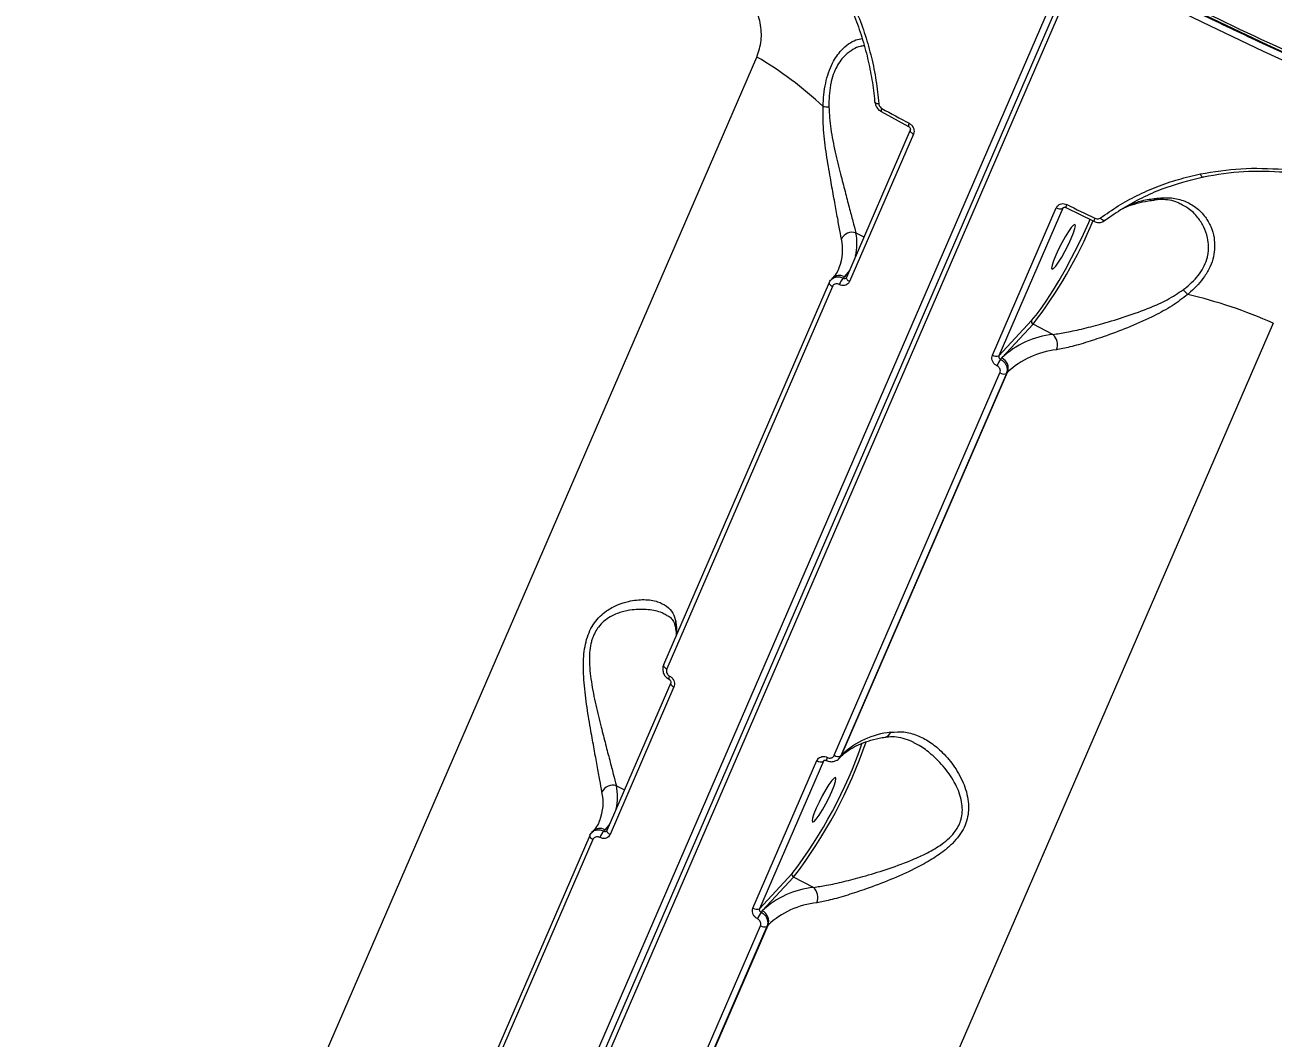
# Model space of a CAD drawing. Header units: millimetres. Extents: x -6521 to 6343, y -6174 to 4868.
# Drawn here: x -4103.2 to -3879.7, y -36.7 to 144.8 of the extents above; entities that cross this region are included whole.
import ezdxf

# ---------------------------------------------------------------- set-up
doc = ezdxf.new("R2010")
doc.units = ezdxf.units.MM
for name, color, linetype in [('DIKOM_ОБЪЕКТ', 7, 'Continuous'), ('DIKOM_РАЗМЕР_ЗОНА', 7, 'Continuous'), ('DIKOM_РАЗМЕР_ОБЪЕКТА', 7, 'Continuous')]:
    doc.layers.add(name, color=color, linetype=linetype)
doc.styles.add('style1', font='arial.ttf', dxfattribs={"width": 0.8})
doc.dimstyles.new('1-50', dxfattribs={"dimtxt": 300, "dimasz": 200, "dimexe": 100, "dimexo": 0, "dimgap": 100, "dimtad": 1, "dimtxsty": 'style1', "dimcen": 200, "dimclrd": 7, "dimclre": 7, "dimclrt": 7, "dimadec": 1, "dimazin": 2, "dimtfac": 1, "dimtmove": 0, "dimatfit": 2, "dimfxl": 0, "dimlwd": 25, "dimlwe": 18, "dimarcsym": 0})

# ---------------------------------------------------------------- blocks, each defined once
blk = doc.blocks.new('*D11')
at = {"layer": 'Defpoints', "color": 0, "transparency": 16777216}
for p in [(2818.82, 364.95), (-5102.52, -1661.02), (-5102.52, -4861.8)]:
    blk.add_point(p, dxfattribs=at)
at = {"layer": 'DIKOM_РАЗМЕР_ОБЪЕКТА', "color": 7, "lineweight": 18, "transparency": 16777216}
for p, q in [((2818.82, 364.95), (2818.82, -4961.8)), ((-5102.52, -1661.02), (-5102.52, -4961.8))]:
    blk.add_line(p, q, dxfattribs=at)
at = {"layer": 'DIKOM_РАЗМЕР_ОБЪЕКТА', "color": 7, "lineweight": 25, "transparency": 16777216}
blk.add_line((2618.82, -4861.8), (-4902.52, -4861.8), dxfattribs=at)
at = {"layer": 'DIKOM_РАЗМЕР_ОБЪЕКТА', "color": 7, "transparency": 16777216}
for points in [[(-4902.52, -4828.46), (-4902.52, -4895.13), (-5102.52, -4861.8)], [(2618.82, -4828.46), (2618.82, -4895.13), (2818.82, -4861.8)]]:
    blk.add_solid(points, dxfattribs=at)
at = {"layer": 'DIKOM_РАЗМЕР_ОБЪЕКТА', "color": 7, "transparency": 16777216, "insert": (-736, -4608.63), "char_height": 300, "attachment_point": 5, "style": 'style1'}
blk.add_mtext('7900', dxfattribs=at)
blk = doc.blocks.new('*D13')
at = {"layer": 'Defpoints', "color": 0, "transparency": 16777216}
for p in [(1683.24, 4867.99), (-4359.52, -3960.36), (6242.61, -3960.36)]:
    blk.add_point(p, dxfattribs=at)
at = {"layer": 'DIKOM_РАЗМЕР_ЗОНА', "color": 7, "lineweight": 18, "transparency": 16777216}
for p, q in [((1683.24, 4867.99), (6342.61, 4867.99)), ((-4359.52, -3960.36), (6342.61, -3960.36))]:
    blk.add_line(p, q, dxfattribs=at)
at = {"layer": 'DIKOM_РАЗМЕР_ЗОНА', "color": 7, "lineweight": 25, "transparency": 16777216}
blk.add_line((6242.61, 4667.99), (6242.61, -3760.36), dxfattribs=at)
at = {"layer": 'DIKOM_РАЗМЕР_ЗОНА', "color": 7, "transparency": 16777216}
for points in [[(6209.28, 4667.99), (6275.95, 4667.99), (6242.61, 4867.99)], [(6209.28, -3760.36), (6275.95, -3760.36), (6242.61, -3960.36)]]:
    blk.add_solid(points, dxfattribs=at)
at = {"layer": 'DIKOM_РАЗМЕР_ЗОНА', "color": 7, "transparency": 16777216, "insert": (5989.44, 630.24), "char_height": 300, "attachment_point": 5, "rotation": 90, "style": 'style1'}
blk.add_mtext('8850', dxfattribs=at)
blk = doc.blocks.new('*D14')
at = {"layer": 'Defpoints', "color": 0, "transparency": 16777216}
for p in [(4318.82, 257.45), (-6520.67, -1799.21), (4318.82, -6073.51)]:
    blk.add_point(p, dxfattribs=at)
at = {"layer": 'DIKOM_РАЗМЕР_ЗОНА', "color": 7, "lineweight": 18, "transparency": 16777216}
for p, q in [((4318.82, 257.45), (4318.82, -6173.51)), ((-6520.67, -1799.21), (-6520.67, -6173.51))]:
    blk.add_line(p, q, dxfattribs=at)
at = {"layer": 'DIKOM_РАЗМЕР_ЗОНА', "color": 7, "lineweight": 25, "transparency": 16777216}
blk.add_line((-6320.67, -6073.51), (4118.82, -6073.51), dxfattribs=at)
at = {"layer": 'DIKOM_РАЗМЕР_ЗОНА', "color": 7, "transparency": 16777216}
for points in [[(-6320.67, -6040.18), (-6320.67, -6106.84), (-6520.67, -6073.51)], [(4118.82, -6040.18), (4118.82, -6106.84), (4318.82, -6073.51)]]:
    blk.add_solid(points, dxfattribs=at)
at = {"layer": 'DIKOM_РАЗМЕР_ЗОНА', "color": 7, "transparency": 16777216, "insert": (-430.65, -5820.34), "char_height": 300, "attachment_point": 5, "style": 'style1'}
blk.add_mtext('10850', dxfattribs=at)

msp = doc.modelspace()

# ---------------------------------------------------------------- linework, layer by layer
at = {"layer": 'DIKOM_ОБЪЕКТ', "color": 7, "linetype": 'Continuous', "lineweight": 15}
for p, q in [((-4088.831, -242.474), (-3915.838, 156.973)), ((-3914.681, 156.798), (-4087.674, -242.65)), ((-3914.073, 156.063), (-4087.066, -243.384)), ((-4097.251, -149.821), (-3972.153, 139.036)), ((-3949.883, 129.248), (-3945.014, 126.613)), ((-3944.691, 125.954), (-3956.129, 99.544)), ((-3944.115, 125.237), (-3955.553, 98.827)), ((-3929.96, 85.631), (-3918.523, 112.041)), ((-3917.361, 111.938), (-3928.799, 85.528)), ((-3917.215, 112.095), (-3917.361, 111.938)), ((-3916.811, 112.071), (-3911.785, 109.605)), ((-3954.433, 107.551), (-3952.985, 106.804)), ((-3957.462, 101.187), (-3957.404, 101.322)), ((-3959.194, 98.647), (-3988.86, 30.147)), ((-3959.157, 98.704), (-3959.194, 98.647)), ((-3958.656, 99.378), (-3958.863, 99.156)), ((-3956.693, 99.433), (-3956.475, 99.668)), ((-3956.475, 99.668), (-3955.724, 100.477)), ((-3956.131, 99.549), (-3956.165, 99.492)), ((-3958.623, 97.933), (-3988.289, 29.432)), ((-3928.799, 85.528), (-3922.955, 91.825)), ((-3879.707, 91.369), (-4004.805, -197.488)), ((-3922.694, 91.186), (-3928.302, 85.142)), ((-3919.128, 89.347), (-3922.694, 91.186)), ((-3928.302, 85.142), (-3928.52, 84.907)), ((-3958.284, 13.961), (-3928.618, 82.462)), ((-3927.462, 82.362), (-3957.128, 13.861)), ((-3956.923, 14.083), (-3927.256, 82.583)), ((-3927.256, 82.583), (-3927.462, 82.362)), ((-3987.582, 26.917), (-3999.019, 0.507)), ((-3987.006, 26.2), (-3998.444, -0.21)), ((-3957.424, 13.408), (-3957.217, 13.63)), ((-3957.128, 13.861), (-3956.923, 14.083)), ((-3972.851, -13.406), (-3961.413, 13.004)), ((-3960.252, 12.901), (-3971.69, -13.508)), ((-3960.106, 13.059), (-3960.252, 12.901)), ((-3997.324, 8.514), (-3995.875, 7.767)), ((-4000.352, 2.15), (-4000.295, 2.286)), ((-4001.547, 0.341), (-4001.753, 0.119)), ((-3999.584, 0.397), (-3999.366, 0.631)), ((-3999.366, 0.631), (-3998.615, 1.441)), ((-3999.022, 0.512), (-3999.056, 0.456)), ((-4002.085, -0.389), (-4031.751, -68.89)), ((-4001.514, -1.104), (-4031.18, -69.604)), ((-4002.047, -0.333), (-4002.085, -0.389)), ((-3971.69, -13.508), (-3965.846, -7.211)), ((-3965.585, -7.851), (-3971.193, -13.895)), ((-3962.019, -9.69), (-3965.585, -7.851)), ((-3971.193, -13.895), (-3971.411, -14.13)), ((-4001.175, -85.075), (-3971.509, -16.575)), ((-3970.353, -16.675), (-4000.019, -85.175)), ((-3999.813, -84.954), (-3970.147, -16.453)), ((-3970.147, -16.453), (-3970.353, -16.675))]:
    msp.add_line(p, q, dxfattribs=at)
at = {"layer": 'DIKOM_ОБЪЕКТ', "color": 7, "linetype": 'Continuous', "lineweight": 15, "flags": 128}
for points in [[(-3870.332, 134.971), (-3881.399, 140.05), (-3892.385, 145.261), (-3903.279, 150.6), (-3914.073, 156.063)], [(-3909.189, 155.07), (-3902.638, 151.775), (-3891.769, 146.449), (-3880.81, 141.25), (-3869.769, 136.184), (-3858.655, 131.254), (-3847.478, 126.465), (-3836.248, 121.821), (-3824.973, 117.325), (-3813.663, 112.982), (-3802.328, 108.796), (-3790.978, 104.769), (-3779.621, 100.905), (-3768.268, 97.207), (-3756.928, 93.679), (-3745.61, 90.323), (-3734.324, 87.143), (-3723.08, 84.14), (-3711.887, 81.318), (-3700.755, 78.679), (-3689.692, 76.225), (-3678.709, 73.958), (-3675.618, 73.351)], [(-3950.976, 130.924), (-3950.974, 130.913), (-3950.945, 130.857), (-3950.881, 130.807), (-3950.784, 130.763), (-3950.657, 130.728), (-3950.507, 130.703), (-3950.337, 130.688)], [(-3949.761, 129.814), (-3949.153, 129.483), (-3948.544, 129.152), (-3947.936, 128.822), (-3947.327, 128.492), (-3946.717, 128.162), (-3946.107, 127.833), (-3945.497, 127.504), (-3944.886, 127.175)], [(-3944.691, 125.955), (-3944.697, 125.938), (-3944.706, 125.852), (-3944.682, 125.754), (-3944.623, 125.65), (-3944.534, 125.542), (-3944.416, 125.434), (-3944.275, 125.331), (-3944.115, 125.237)], [(-3892.167, 117.538), (-3892.219, 117.494), (-3892.28, 117.484), (-3892.346, 117.51), (-3892.416, 117.569), (-3892.487, 117.661), (-3892.556, 117.782), (-3892.622, 117.927), (-3892.681, 118.092)], [(-3916.646, 112.614), (-3916.018, 112.304), (-3915.39, 111.995), (-3914.761, 111.685), (-3914.132, 111.376), (-3913.503, 111.068), (-3912.873, 110.76), (-3912.244, 110.452), (-3911.613, 110.145)], [(-3901.06, 113.499), (-3901.028, 113.503), (-3900.949, 113.518)], [(-3922.955, 91.825), (-3922.148, 92.774), (-3921.231, 93.996), (-3920.225, 95.464), (-3919.153, 97.147), (-3918.037, 99.005), (-3916.903, 100.998), (-3915.777, 103.081), (-3914.684, 105.208), (-3913.648, 107.331), (-3912.691, 109.402), (-3912.434, 109.981)], [(-3909.728, 109.789), (-3909.795, 109.742), (-3909.882, 109.725), (-3909.986, 109.738), (-3910.103, 109.781), (-3910.229, 109.853), (-3910.36, 109.95), (-3910.49, 110.07), (-3910.616, 110.207)], [(-3915.834, 106.542), (-3915.438, 107.527), (-3915.187, 108.309), (-3915.103, 108.827), (-3915.191, 109.036), (-3915.445, 108.921), (-3915.844, 108.491), (-3916.356, 107.78), (-3916.939, 106.847), (-3917.547, 105.767), (-3918.129, 104.626), (-3918.639, 103.519), (-3919.035, 102.534), (-3919.286, 101.751), (-3919.371, 101.234), (-3919.282, 101.024), (-3919.028, 101.139), (-3918.629, 101.569), (-3918.117, 102.28), (-3917.534, 103.213), (-3916.926, 104.294), (-3916.344, 105.434), (-3915.834, 106.542)], [(-3955.585, 100.799), (-3955.808, 100.478), (-3956.475, 99.668)], [(-3959.194, 98.647), (-3959.2, 98.632), (-3959.209, 98.546), (-3959.185, 98.449), (-3959.127, 98.345), (-3959.038, 98.237), (-3958.922, 98.13), (-3958.782, 98.027), (-3958.623, 97.933)], [(-3956.129, 99.544), (-3956.135, 99.528), (-3956.144, 99.442), (-3956.119, 99.344), (-3956.061, 99.24), (-3955.971, 99.132), (-3955.854, 99.024), (-3955.712, 98.921), (-3955.553, 98.827)], [(-3988.86, 30.147), (-3988.866, 30.131), (-3988.875, 30.045), (-3988.851, 29.948), (-3988.793, 29.844), (-3988.704, 29.737), (-3988.588, 29.63), (-3988.448, 29.527), (-3988.289, 29.432)], [(-3987.581, 26.918), (-3987.588, 26.901), (-3987.597, 26.815), (-3987.572, 26.718), (-3987.514, 26.613), (-3987.424, 26.505), (-3987.307, 26.397), (-3987.166, 26.294), (-3987.006, 26.2)], [(-3957.217, 13.63), (-3957.096, 13.778), (-3956.923, 14.083)], [(-3958.725, 7.505), (-3958.328, 8.49), (-3958.078, 9.273), (-3957.993, 9.79), (-3958.082, 10), (-3958.336, 9.885), (-3958.735, 9.454), (-3959.247, 8.744), (-3959.83, 7.81), (-3960.438, 6.73), (-3961.02, 5.59), (-3961.53, 4.482), (-3961.926, 3.497), (-3962.177, 2.714), (-3962.261, 2.197), (-3962.173, 1.987), (-3961.919, 2.102), (-3961.52, 2.532), (-3961.008, 3.243), (-3960.424, 4.176), (-3959.817, 5.257), (-3959.235, 6.397), (-3958.725, 7.505)], [(-3998.476, 1.762), (-3998.699, 1.441), (-3999.366, 0.631)], [(-3999.019, 0.507), (-3999.025, 0.492), (-3999.035, 0.405), (-3999.01, 0.308), (-3998.951, 0.203), (-3998.862, 0.095), (-3998.744, -0.012), (-3998.603, -0.115), (-3998.444, -0.21)], [(-4002.085, -0.389), (-4002.091, -0.405), (-4002.1, -0.491), (-4002.076, -0.588), (-4002.018, -0.692), (-4001.929, -0.8), (-4001.813, -0.907), (-4001.673, -1.009), (-4001.514, -1.104)]]:
    msp.add_lwpolyline(points, dxfattribs=at)
at = {"layer": 'DIKOM_ОБЪЕКТ', "color": 7, "linetype": 'Continuous', "lineweight": 15}
for centre, radius, start, end in [((-4005.94, 81.45), 66.766, 46.88485, 59.59949), ((-3958.621, 142.001), 11.933, 261.87454, 266.91663), ((-3949.172, 129.392), 0.725, 144.28921, 191.39275), ((-3944.267, 126.738), 0.758, 144.77274, 189.53792), ((-3917.852, 113.005), 1.175, 235.19966, 294.71166), ((-3915.688, 112.027), 1.123, 148.44654, 177.74044), ((-3901.202, 114.615), 1.127, 282.99137, 310.50356), ((-3987.13, 141.014), 81.455, 322.28551, 337.4276), ((-3910.536, 109.504), 1.254, 149.26962, 175.40717), ((-3955.056, 105.466), 2.176, 73.34899, 153.62621), ((-3964.063, 105.542), 9.838, 347.33501, 11.77952), ((-3965.623, 104.534), 8.824, 338.65504, 12.42388), ((-3957.374, 98.081), 1.824, 60.49536, 134.66808), ((-3953.588, 96.739), 4.112, 139.049, 157.83469), ((-3889.536, 102.437), 8.056, 219.09349, 227.3646), ((-3914.857, 12.156), 86.662, 66.07126, 76.7492), ((-3922.473, 91.649), 0.513, 159.91173, 244.5647), ((-3917.45, 73.576), 15.86, 96.07173, 133.17632), ((-3920.812, 87.528), 2.479, 337.71054, 47.18816), ((-3929.29, 86.596), 1.175, 235.20903, 294.69063), ((-3929.184, 83.288), 2.052, 339.90427, 64.56945), ((-3916.921, 71.569), 15.104, 96.07158, 133.17813), ((-3922.963, 81.151), 6.708, 145.94652, 157.39944), ((-3927.952, 83.425), 1.171, 235.34952, 294.76148), ((-3985.258, 37.306), 1.547, 156.1216, 190.23531), ((-3996.61, 35.95), 10.134, 358.25296, 11.28123), ((-3987.148, 27.698), 0.767, 144.97862, 189.13155), ((-3946.587, 3.067), 15.105, 96.07225, 133.17558), ((-3949.468, 18.559), 1.367, 282.27354, 339.81513), ((-4031.496, 43.14), 82.735, 322.51292, 340.98388), ((-4033.125, 43.98), 85.136, 322.49725, 341.09457), ((-3958.564, 12.984), 1.14, 148.5981, 177.45284), ((-3957.619, 14.924), 1.171, 235.34794, 294.77478), ((-3960.743, 13.969), 1.175, 235.22258, 294.68771), ((-4008.508, 5.497), 8.819, 338.64375, 12.43231), ((-3997.947, 6.429), 2.176, 73.34515, 153.63004), ((-4006.958, 6.506), 9.841, 347.33997, 11.77454), ((-4000.265, -0.956), 1.824, 60.48564, 134.67083), ((-3996.481, -2.297), 4.109, 139.03836, 157.83665), ((-3965.364, -7.388), 0.513, 159.88405, 244.57407), ((-3960.341, -25.461), 15.86, 96.07202, 133.1766), ((-3963.703, -11.508), 2.478, 337.70056, 47.19814), ((-3972.181, -12.441), 1.175, 235.20703, 294.70326), ((-3959.812, -27.469), 15.105, 96.07255, 133.17587), ((-3965.846, -17.891), 6.717, 145.94973, 157.38724), ((-3972.074, -15.748), 2.052, 339.9007, 64.57032), ((-3970.843, -15.612), 1.171, 235.34793, 294.77479)]:
    msp.add_arc(centre, radius, start, end, dxfattribs=at)
for points, knots in [([(-4175.655, 432.946), (-4175.673, 431.751), (-4175.719, 428.772), (-4175.454, 423.895), (-4174.903, 418.333), (-4174.044, 412.673), (-4172.892, 406.918), (-4171.442, 401.066), (-4169.693, 395.113), (-4167.646, 389.066), (-4165.31, 382.943), (-4162.691, 376.77), (-4159.797, 370.566), (-4156.63, 364.332), (-4153.19, 358.067), (-4149.478, 351.769), (-4145.491, 345.434), (-4141.229, 339.063), (-4136.692, 332.653), (-4131.877, 326.202), (-4126.782, 319.708), (-4121.408, 313.172), (-4115.768, 306.609), (-4109.885, 300.047), (-4103.779, 293.51), (-4097.459, 287.007), (-4090.922, 280.533), (-4084.166, 274.086), (-4077.19, 267.663), (-4069.992, 261.263), (-4062.569, 254.884), (-4054.921, 248.525), (-4047.043, 242.183), (-4038.934, 235.856), (-4030.607, 229.556), (-4022.099, 223.311), (-4013.44, 217.145), (-4004.644, 211.065), (-3995.703, 205.066), (-3986.616, 199.147), (-3977.384, 193.308), (-3968.007, 187.549), (-3958.484, 181.869), (-3948.816, 176.27), (-3939.004, 170.751), (-3929.046, 165.312), (-3918.951, 159.958), (-3908.749, 154.705), (-3898.471, 149.569), (-3888.136, 144.561), (-3877.75, 139.681), (-3867.312, 134.93), (-3856.822, 130.307), (-3846.279, 125.813), (-3835.684, 121.446), (-3825.037, 117.208), (-3814.339, 113.098), (-3803.589, 109.117), (-3792.791, 105.267), (-3781.972, 101.556), (-3771.165, 97.996), (-3760.397, 94.598), (-3749.678, 91.363), (-3739.006, 88.291), (-3728.381, 85.381), (-3717.803, 82.633), (-3707.27, 80.047), (-3696.786, 77.624), (-3686.349, 75.363), (-3675.958, 73.263), (-3665.62, 71.332), (-3656.051, 69.671), (-3649.976, 68.735), (-3647.292, 68.322)], [0, 0, 0, 0, 0.0094078, 0.0234759, 0.0375497, 0.0516398, 0.0657619, 0.0799312, 0.0941627, 0.1084719, 0.1228261, 0.1371271, 0.1513572, 0.1655335, 0.1796718, 0.193788, 0.2078977, 0.2220155, 0.2361532, 0.2503269, 0.2645521, 0.2788451, 0.2932013, 0.3075359, 0.321785, 0.3359736, 0.3501177, 0.3642335, 0.378337, 0.3924445, 0.406567, 0.4207201, 0.4349201, 0.4491829, 0.4635203, 0.4778591, 0.4920989, 0.5062927, 0.5204524, 0.534589, 0.5487142, 0.5628395, 0.5769742, 0.5911282, 0.6053129, 0.6195396, 0.63382, 0.6481186, 0.6623742, 0.6765812, 0.6907508, 0.7048943, 0.7190234, 0.7331494, 0.7472821, 0.7614309, 0.7756068, 0.7898212, 0.8040856, 0.8183881, 0.8326644, 0.846885, 0.8610655, 0.8752171, 0.8893511, 0.9034787, 0.9176113, 0.9317563, 0.9459252, 0.9601293, 0.9743797, 0.9886796, 1, 1, 1, 1]), ([(-4175.479, 433.213), (-4175.492, 430.425), (-4175.523, 423.906), (-4174.097, 413.172), (-4171.423, 401.133), (-4167.487, 388.866), (-4162.384, 376.436), (-4156.167, 363.888), (-4148.738, 351.019), (-4140.07, 337.86), (-4130.162, 324.451), (-4119.234, 311.088), (-4107.348, 297.814), (-4094.583, 284.672), (-4080.733, 271.447), (-4065.799, 258.184), (-4049.807, 244.928), (-4033.306, 232.124), (-4016.405, 219.8), (-3999.212, 207.974), (-3981.245, 196.303), (-3962.531, 184.833), (-3943.116, 173.605), (-3923.153, 162.718), (-3902.694, 152.211), (-3881.801, 142.119), (-3860.4, 132.415), (-3838.548, 123.15), (-3816.309, 114.369), (-3794.173, 106.263), (-3772.214, 98.846), (-3750.5, 92.113), (-3728.678, 85.957), (-3706.817, 80.418), (-3685.006, 75.55), (-3664.969, 71.648), (-3652.378, 69.638), (-3646.81, 68.749)], [0, 0, 0, 0, 0.0220395, 0.0515326, 0.0810499, 0.1105428, 0.1392036, 0.1678863, 0.1965469, 0.22604, 0.2555572, 0.2850503, 0.3137109, 0.3423936, 0.3710542, 0.4005473, 0.4300646, 0.4595577, 0.4871864, 0.5148349, 0.5424636, 0.5708353, 0.5992283, 0.6276001, 0.6562608, 0.6849436, 0.7136043, 0.7430975, 0.7726147, 0.8021078, 0.8307686, 0.8594514, 0.888112, 0.9176053, 0.9471226, 0.9766157, 1, 1, 1, 1]), ([(-3956.497, 150.499), (-3956.397, 150.305), (-3955.695, 148.935), (-3954.62, 146.287), (-3953.305, 142.573), (-3952.265, 138.782), (-3951.529, 134.962), (-3951.136, 132.312), (-3951.075, 130.953), (-3951.07, 130.863)], [0, 0, 0, 0, 0.0313317, 0.2207322, 0.4114222, 0.602959, 0.7948349, 0.9863771, 1, 1, 1, 1]), ([(-3955.889, 150.683), (-3955.3, 149.411), (-3954.121, 146.87), (-3952.716, 142.942), (-3951.587, 138.924), (-3950.752, 134.827), (-3950.476, 132.068), (-3950.337, 130.688)], [0, 0, 0, 0, 0.1978337, 0.3954998, 0.5931698, 0.796583, 1, 1, 1, 1]), ([(-3972.153, 139.036), (-3971.837, 140.004), (-3971.209, 141.92), (-3971.423, 145.114), (-3972.313, 147.738), (-3973.257, 149.09), (-3973.594, 149.573)], [0, 0, 0, 0, 0.2885607, 0.5716297, 0.8470361, 1, 1, 1, 1]), ([(-3960.307, 130.188), (-3960.266, 130.894), (-3960.182, 132.321), (-3959.863, 134.368), (-3959.351, 136.29), (-3958.457, 138.417), (-3957.188, 140.196), (-3955.721, 141.448), (-3954.43, 142.169), (-3953.657, 142.274), (-3953.286, 142.324)], [0, 0, 0, 0, 0.1013475, 0.204899, 0.3065361, 0.4116608, 0.5957697, 0.7316711, 0.8715061, 1, 1, 1, 1]), ([(-3952.932, 141.028), (-3953.166, 141.012), (-3953.808, 140.967), (-3954.968, 140.424), (-3956.448, 139.36), (-3957.687, 137.783), (-3958.51, 135.915), (-3958.826, 134.743), (-3959.069, 133.472), (-3959.239, 132.098), (-3959.255, 130.762), (-3959.263, 130.085)], [0, 0, 0, 0, 0.0835796, 0.2289489, 0.3780441, 0.5708299, 0.668895, 0.7704993, 0.7851186, 0.8910847, 1, 1, 1, 1]), ([(-3957.006, 106.433), (-3957.131, 107.105), (-3957.383, 108.45), (-3957.861, 111.115), (-3958.408, 114.094), (-3959.036, 117.584), (-3959.7, 121.551), (-3960.295, 125.884), (-3960.303, 128.787), (-3960.307, 130.188)], [0, 0, 0, 0, 0.1316573, 0.2634883, 0.39514, 0.5268761, 0.688297, 0.8495339, 1, 1, 1, 1]), ([(-3959.263, 130.085), (-3959.176, 128.779), (-3958.993, 126.032), (-3958.128, 121.979), (-3957.214, 118.239), (-3956.362, 114.93), (-3955.617, 112.088), (-3954.958, 109.527), (-3954.608, 108.209), (-3954.433, 107.551)], [0, 0, 0, 0, 0.1463712, 0.3075803, 0.4690086, 0.6020971, 0.7351082, 0.8676399, 1, 1, 1, 1]), ([(-3950.957, 130.925), (-3950.954, 130.836), (-3950.943, 130.508), (-3950.687, 129.967), (-3950.298, 129.476), (-3949.969, 129.324), (-3949.869, 129.277)], [0, 0, 0, 0, 0.1296737, 0.4776167, 0.8419857, 1, 1, 1, 1]), ([(-3950.337, 130.688), (-3950.319, 130.581), (-3950.282, 130.366), (-3950.099, 130.074), (-3949.908, 129.9), (-3949.786, 129.829), (-3949.761, 129.814)], [0, 0, 0, 0, 0.3056759, 0.6116214, 0.9180152, 1, 1, 1, 1]), ([(-3945.016, 126.609), (-3944.989, 126.595), (-3944.917, 126.558), (-3944.81, 126.453), (-3944.72, 126.315), (-3944.672, 126.174), (-3944.664, 126.05), (-3944.678, 125.98), (-3944.69, 125.958), (-3944.692, 125.955)], [0, 0, 0, 0, 0.0994862, 0.2665482, 0.4282033, 0.5937302, 0.7683383, 0.9627895, 1, 1, 1, 1]), ([(-3944.886, 127.175), (-3944.792, 127.117), (-3944.556, 126.972), (-3944.253, 126.626), (-3944.043, 126.169), (-3943.978, 125.677), (-3944.07, 125.383), (-3944.115, 125.237)], [0, 0, 0, 0, 0.141852, 0.356721, 0.5713297, 0.7857308, 1, 1, 1, 1]), ([(-3892.681, 118.092), (-3890.285, 118.49), (-3885.437, 119.297), (-3880.391, 119.062), (-3877.838, 118.944)], [0, 0, 0, 0, 0.4941747, 1, 1, 1, 1]), ([(-3877.642, 118.388), (-3880.083, 118.501), (-3885.021, 118.73), (-3889.767, 117.939), (-3892.167, 117.538)], [0, 0, 0, 0, 0.4941599, 1, 1, 1, 1]), ([(-3910.616, 110.207), (-3909.572, 110.941), (-3907.484, 112.409), (-3904.086, 114.261), (-3900.485, 115.854), (-3896.686, 117.17), (-3894.016, 117.785), (-3892.681, 118.092)], [0, 0, 0, 0, 0.1976859, 0.3953884, 0.59309, 0.7965473, 1, 1, 1, 1]), ([(-3892.167, 117.538), (-3894.692, 116.899), (-3898.517, 115.931), (-3903.235, 113.815), (-3906.632, 111.972), (-3908.706, 110.51), (-3909.728, 109.789)], [0, 0, 0, 0, 0.3951691, 0.5986733, 0.8021812, 1, 1, 1, 1]), ([(-3918.523, 112.041), (-3918.477, 112.128), (-3918.361, 112.35), (-3918.05, 112.619), (-3917.611, 112.783), (-3917.116, 112.797), (-3916.803, 112.675), (-3916.646, 112.614)], [0, 0, 0, 0, 0.1406214, 0.3551091, 0.5698689, 0.7848917, 1, 1, 1, 1]), ([(-3917.281, 112.05), (-3917.292, 112.041), (-3917.328, 112.012), (-3917.347, 111.969), (-3917.361, 111.938)], [0, 0, 0, 0, 0.2848005, 1, 1, 1, 1]), ([(-3917.279, 112.047), (-3917.273, 112.058), (-3917.251, 112.095), (-3917.168, 112.129), (-3917.021, 112.136), (-3916.9, 112.114), (-3916.833, 112.078), (-3916.813, 112.067)], [0, 0, 0, 0, 0.1445937, 0.4914084, 0.7175926, 0.9149952, 1, 1, 1, 1]), ([(-3906.671, 111.857), (-3906.397, 111.993), (-3905.634, 112.372), (-3904.074, 112.851), (-3902.437, 113.242), (-3901.31, 113.373), (-3900.943, 113.415)], [0, 0, 0, 0, 0.1848434, 0.5131827, 0.8413283, 1, 1, 1, 1]), ([(-3905.804, 112.342), (-3905.251, 112.594), (-3904.027, 113.151), (-3902.114, 113.535), (-3900.837, 113.709), (-3900.471, 113.759)], [0, 0, 0, 0, 0.3711014, 0.8194809, 1, 1, 1, 1]), ([(-3901.061, 113.485), (-3900.611, 113.528), (-3899.616, 113.623), (-3898.217, 113.461), (-3897.057, 113.179), (-3896.448, 112.842), (-3896.241, 112.727)], [0, 0, 0, 0, 0.2427967, 0.537435, 0.8423647, 1, 1, 1, 1]), ([(-3900.471, 113.759), (-3899.6, 113.81), (-3897.832, 113.913), (-3895.494, 113.306), (-3893.431, 112.156), (-3891.879, 110.574), (-3890.801, 108.697), (-3890.251, 106.861), (-3890.111, 105.012), (-3890.318, 103.273), (-3890.92, 101.469), (-3892.169, 99.291), (-3893.678, 97.65), (-3894.817, 96.663), (-3894.993, 96.511)], [0, 0, 0, 0, 0.1084795, 0.2202186, 0.3276457, 0.4383085, 0.5238015, 0.6115054, 0.6745145, 0.7390863, 0.8027726, 0.8688941, 0.979732, 1, 1, 1, 1]), ([(-3895.789, 97.357), (-3895.616, 97.492), (-3894.509, 98.356), (-3893.099, 99.766), (-3891.949, 101.663), (-3891.554, 102.778), (-3891.301, 103.932), (-3891.203, 105.123), (-3891.424, 106.863), (-3892.058, 108.639), (-3893.216, 110.433), (-3894.609, 111.86), (-3895.78, 112.455), (-3896.248, 112.692)], [0, 0, 0, 0, 0.0272946, 0.1747967, 0.2515806, 0.3313361, 0.3460858, 0.4301803, 0.5168103, 0.6333591, 0.7531453, 0.9014166, 1, 1, 1, 1]), ([(-3911.778, 109.621), (-3911.699, 109.579), (-3911.393, 109.416), (-3910.801, 109.364), (-3910.172, 109.48), (-3909.881, 109.704), (-3909.772, 109.788)], [0, 0, 0, 0, 0.1238705, 0.4815844, 0.8066836, 1, 1, 1, 1]), ([(-3911.613, 110.145), (-3911.508, 110.105), (-3911.298, 110.025), (-3910.968, 110.037), (-3910.743, 110.119), (-3910.637, 110.192), (-3910.616, 110.207)], [0, 0, 0, 0, 0.3067074, 0.6132835, 0.9194954, 1, 1, 1, 1]), ([(-3957.448, 101.308), (-3957.511, 101.134), (-3957.714, 100.564), (-3958.156, 99.942), (-3958.556, 99.491), (-3958.656, 99.378)], [0, 0, 0, 0, 0.2480275, 0.8124381, 1, 1, 1, 1]), ([(-3959.157, 98.704), (-3959.102, 98.826), (-3959.026, 98.995), (-3958.887, 99.108), (-3958.849, 99.139)], [0, 0, 0, 0, 0.7280158, 1, 1, 1, 1]), ([(-3958.849, 99.139), (-3958.743, 99.247), (-3958.498, 99.498), (-3957.951, 99.677), (-3957.308, 99.69), (-3956.898, 99.519), (-3956.693, 99.433)], [0, 0, 0, 0, 0.2010314, 0.4673502, 0.7336789, 1, 1, 1, 1]), ([(-3957.396, 98.29), (-3957.498, 98.333), (-3957.701, 98.42), (-3958.024, 98.418), (-3958.311, 98.315), (-3958.516, 98.139), (-3958.593, 97.991), (-3958.623, 97.933)], [0, 0, 0, 0, 0.2151464, 0.4302024, 0.6450239, 0.8595049, 1, 1, 1, 1]), ([(-3955.553, 98.827), (-3955.599, 98.739), (-3955.714, 98.518), (-3956.021, 98.253), (-3956.453, 98.097), (-3956.937, 98.094), (-3957.243, 98.225), (-3957.396, 98.29)], [0, 0, 0, 0, 0.1405847, 0.3551015, 0.5698505, 0.7848858, 1, 1, 1, 1]), ([(-3956.693, 99.433), (-3956.644, 99.41), (-3956.545, 99.364), (-3956.388, 99.362), (-3956.254, 99.404), (-3956.192, 99.467), (-3956.166, 99.494)], [0, 0, 0, 0, 0.265946, 0.531434, 0.7964151, 1, 1, 1, 1]), ([(-3919.128, 89.347), (-3918.337, 89.463), (-3916.646, 89.711), (-3913.602, 90.395), (-3910.004, 91.338), (-3905.965, 92.56), (-3902.066, 93.978), (-3898.57, 95.507), (-3896.724, 96.735), (-3895.789, 97.357)], [0, 0, 0, 0, 0.1227084, 0.2624579, 0.4060129, 0.5749231, 0.7482593, 0.8723687, 1, 1, 1, 1]), ([(-3894.993, 96.511), (-3895.906, 95.806), (-3897.767, 94.37), (-3901.273, 92.507), (-3905.254, 90.715), (-3909.3, 89.176), (-3912.961, 87.957), (-3916.024, 87.075), (-3917.73, 86.742), (-3918.519, 86.588)], [0, 0, 0, 0, 0.1260986, 0.2567294, 0.4243363, 0.5968636, 0.7352982, 0.8775686, 1, 1, 1, 1]), ([(-3929.155, 83.729), (-3929.252, 83.784), (-3929.495, 83.922), (-3929.808, 84.257), (-3930.026, 84.706), (-3930.097, 85.191), (-3930.006, 85.484), (-3929.96, 85.631)], [0, 0, 0, 0, 0.1418474, 0.3567485, 0.5713435, 0.7857301, 1, 1, 1, 1]), ([(-3928.799, 85.528), (-3928.814, 85.479), (-3928.844, 85.382), (-3928.819, 85.222), (-3928.743, 85.076), (-3928.636, 84.968), (-3928.553, 84.924), (-3928.52, 84.907)], [0, 0, 0, 0, 0.2139649, 0.4280721, 0.6427714, 0.8579709, 1, 1, 1, 1]), ([(-3928.618, 82.462), (-3928.588, 82.559), (-3928.527, 82.755), (-3928.575, 83.078), (-3928.72, 83.376), (-3928.929, 83.6), (-3929.091, 83.692), (-3929.155, 83.729)], [0, 0, 0, 0, 0.2142625, 0.4285633, 0.6431773, 0.8580746, 1, 1, 1, 1]), ([(-3928.52, 84.907), (-3928.393, 84.833), (-3928.072, 84.646), (-3927.659, 84.196), (-3927.371, 83.596), (-3927.28, 82.948), (-3927.401, 82.557), (-3927.462, 82.362)], [0, 0, 0, 0, 0.1417432, 0.3563987, 0.5709383, 0.7854724, 1, 1, 1, 1]), ([(-3999.896, 7.396), (-4000.022, 8.068), (-4000.274, 9.413), (-4000.752, 12.078), (-4001.3, 15.057), (-4001.924, 18.547), (-4002.602, 22.516), (-4003.151, 26.871), (-4003.323, 31.035), (-4002.875, 34.228), (-4002.084, 36.323), (-4001.264, 37.735), (-4000.243, 38.909), (-3998.851, 40.048), (-3997.114, 40.978), (-3994.794, 41.696), (-3992.295, 41.955), (-3989.988, 41.599), (-3988.276, 40.741), (-3987.146, 39.567), (-3986.821, 38.447), (-3986.672, 37.932)], [0, 0, 0, 0, 0.0554771, 0.1110256, 0.1664983, 0.2220065, 0.2900238, 0.3579643, 0.4226766, 0.4774085, 0.5052466, 0.5330936, 0.5627099, 0.5923744, 0.6404293, 0.6885813, 0.7603257, 0.8320618, 0.8909998, 0.9498655, 1, 1, 1, 1]), ([(-3988.401, 39.063), (-3988.637, 39.2), (-3989.538, 39.728), (-3991.592, 40.123), (-3994.116, 40.131), (-3996.46, 39.667), (-3998.187, 38.956), (-3999.561, 38.011), (-4000.721, 36.826), (-4001.44, 35.493), (-4001.884, 34.028), (-4002.105, 32.761), (-4002.213, 30.356), (-4001.847, 27.017), (-4001.031, 22.944), (-4000.102, 19.202), (-3999.253, 15.893), (-3998.508, 13.051), (-3997.849, 10.49), (-3997.498, 9.172), (-3997.324, 8.514)], [0, 0, 0, 0, 0.0301465, 0.115378, 0.2006073, 0.2565328, 0.31232, 0.3456148, 0.378828, 0.4270604, 0.4399083, 0.4704673, 0.5010931, 0.5753871, 0.6555739, 0.735873, 0.8020751, 0.8682384, 0.934163, 1, 1, 1, 1]), ([(-3988.383, 39.096), (-3988.21, 39.01), (-3987.743, 38.777), (-3987.295, 38.288), (-3986.946, 37.731), (-3986.833, 37.212), (-3986.788, 37.007)], [0, 0, 0, 0, 0.1889114, 0.5106448, 0.8060918, 1, 1, 1, 1]), ([(-3986.778, 37.023), (-3986.731, 36.758), (-3986.623, 36.144), (-3986.631, 35.596), (-3986.635, 35.284)], [0, 0, 0, 0, 0.4317221, 1, 1, 1, 1]), ([(-4349.341, 31.32), (-4349.352, 30.902), (-4349.414, 28.695), (-4349.234, 24.601), (-4348.787, 19.036), (-4348.021, 13.372), (-4346.966, 7.624), (-4345.616, 1.792), (-4343.972, -4.118), (-4342.036, -10.101), (-4339.81, -16.153), (-4337.294, -22.269), (-4334.492, -28.445), (-4331.406, -34.674), (-4328.037, -40.954), (-4324.389, -47.279), (-4320.464, -53.644), (-4316.265, -60.044), (-4311.796, -66.475), (-4307.06, -72.933), (-4302.061, -79.411), (-4296.803, -85.905), (-4291.289, -92.411), (-4285.523, -98.923), (-4279.511, -105.437), (-4273.257, -111.948), (-4266.765, -118.45), (-4260.04, -124.94), (-4253.088, -131.413), (-4245.913, -137.863), (-4238.522, -144.285), (-4230.918, -150.676), (-4223.11, -157.03), (-4215.101, -163.342), (-4206.898, -169.608), (-4198.509, -175.823), (-4189.937, -181.982), (-4181.191, -188.081), (-4172.276, -194.116), (-4163.2, -200.081), (-4153.969, -205.972), (-4144.59, -211.785), (-4135.07, -217.516), (-4125.417, -223.16), (-4115.637, -228.713), (-4105.737, -234.169), (-4096.842, -238.937), (-4091.224, -241.859), (-4088.976, -243.028)], [0, 0, 0, 0, 0.0051792, 0.0273901, 0.049613, 0.0718476, 0.0940928, 0.1163477, 0.1386106, 0.1608804, 0.1831555, 0.2054353, 0.2277182, 0.2500036, 0.2722903, 0.2945781, 0.3168663, 0.3391542, 0.3614419, 0.3837287, 0.4060148, 0.4282999, 0.450584, 0.4728671, 0.4951492, 0.5174301, 0.53971, 0.5619888, 0.5842668, 0.6065437, 0.6288196, 0.6510948, 0.6733692, 0.6956427, 0.7179154, 0.7401877, 0.7624591, 0.7847299, 0.8070002, 0.8292702, 0.8515394, 0.8738084, 0.896077, 0.9183454, 0.9406132, 0.9628807, 0.9851482, 1, 1, 1, 1]), ([(-3988.842, 30.139), (-3988.872, 30.084), (-3989.008, 29.831), (-3989.043, 29.287), (-3988.887, 28.593), (-3988.496, 27.966), (-3988.091, 27.711), (-3987.898, 27.59)], [0, 0, 0, 0, 0.0628038, 0.2918735, 0.5280633, 0.7742902, 1, 1, 1, 1]), ([(-3988.289, 29.432), (-3988.32, 29.334), (-3988.381, 29.139), (-3988.338, 28.811), (-3988.199, 28.505), (-3987.997, 28.274), (-3987.839, 28.177), (-3987.777, 28.139)], [0, 0, 0, 0, 0.2142249, 0.4285537, 0.6431568, 0.858097, 1, 1, 1, 1]), ([(-3987.907, 27.572), (-3987.88, 27.558), (-3987.808, 27.521), (-3987.701, 27.416), (-3987.611, 27.279), (-3987.562, 27.137), (-3987.554, 27.013), (-3987.569, 26.943), (-3987.581, 26.922), (-3987.583, 26.918)], [0, 0, 0, 0, 0.0993965, 0.2664727, 0.4281702, 0.5938001, 0.7684179, 0.9627874, 1, 1, 1, 1]), ([(-3987.777, 28.139), (-3987.683, 28.081), (-3987.447, 27.935), (-3987.144, 27.59), (-3986.933, 27.132), (-3986.869, 26.64), (-3986.96, 26.347), (-3987.006, 26.2)], [0, 0, 0, 0, 0.1418474, 0.3567209, 0.5713341, 0.7856915, 1, 1, 1, 1]), ([(-3948.185, 18.088), (-3947.392, 18.151), (-3945.779, 18.279), (-3943.443, 17.622), (-3941.208, 16.448), (-3939.004, 14.678), (-3936.892, 12.253), (-3935.129, 9.195), (-3934.143, 5.886), (-3934.254, 3.071), (-3934.99, 1.019), (-3935.886, -0.467), (-3937.099, -1.856), (-3938.832, -3.364), (-3941.14, -4.903), (-3944.39, -6.647), (-3948.261, -8.365), (-3952.299, -9.9), (-3955.947, -11.109), (-3958.966, -11.973), (-3960.644, -12.3), (-3961.41, -12.449)], [0, 0, 0, 0, 0.0545822, 0.1110305, 0.1659454, 0.2220117, 0.289071, 0.3579593, 0.4226723, 0.4774032, 0.50475, 0.5331002, 0.562354, 0.5923824, 0.6398887, 0.6885848, 0.7592838, 0.8320601, 0.8901594, 0.9498664, 1, 1, 1, 1]), ([(-3962.019, -9.69), (-3961.251, -9.578), (-3959.589, -9.335), (-3956.587, -8.665), (-3953.002, -7.73), (-3948.97, -6.511), (-3945.164, -5.149), (-3941.912, -3.706), (-3939.659, -2.436), (-3937.944, -1.13), (-3936.571, 0.282), (-3935.803, 1.67), (-3935.422, 3.062), (-3935.302, 4.215), (-3935.508, 6.284), (-3936.523, 8.907), (-3938.465, 11.78), (-3940.725, 14.049), (-3942.623, 15.529), (-3943.716, 16.045), (-3944.042, 16.198)], [0, 0, 0, 0, 0.0593781, 0.1286932, 0.1998917, 0.2841095, 0.370543, 0.4258942, 0.4823748, 0.5152287, 0.5489608, 0.5972498, 0.6101141, 0.6402421, 0.6713726, 0.7457531, 0.8249945, 0.9064122, 0.9721004, 1, 1, 1, 1]), ([(-3957.217, 13.63), (-3957.054, 13.796), (-3956.56, 14.3), (-3955.527, 15.066), (-3954.019, 15.872), (-3952.258, 16.534), (-3950.612, 16.968), (-3949.533, 17.16), (-3949.182, 17.223)], [0, 0, 0, 0, 0.1024861, 0.3106769, 0.5124739, 0.7099273, 0.9057053, 1, 1, 1, 1]), ([(-3949.184, 17.189), (-3948.981, 17.23), (-3948.306, 17.365), (-3947.127, 17.3), (-3945.632, 16.964), (-3944.58, 16.591), (-3944.053, 16.266), (-3944.035, 16.255)], [0, 0, 0, 0, 0.1175198, 0.3916462, 0.6860527, 0.9889137, 1, 1, 1, 1]), ([(-3961.413, 13.004), (-3961.367, 13.092), (-3961.252, 13.313), (-3960.941, 13.582), (-3960.501, 13.746), (-3960.007, 13.76), (-3959.693, 13.639), (-3959.536, 13.578)], [0, 0, 0, 0, 0.1405967, 0.3551001, 0.569884, 0.7849037, 1, 1, 1, 1]), ([(-3959.695, 13.048), (-3959.644, 13.018), (-3959.37, 12.859), (-3958.799, 12.779), (-3958.087, 12.918), (-3957.598, 13.166), (-3957.446, 13.401), (-3957.428, 13.428)], [0, 0, 0, 0, 0.0710864, 0.3783686, 0.658036, 0.9599213, 1, 1, 1, 1]), ([(-3959.536, 13.578), (-3959.432, 13.537), (-3959.223, 13.456), (-3958.893, 13.466), (-3958.6, 13.576), (-3958.392, 13.755), (-3958.315, 13.903), (-3958.284, 13.961)], [0, 0, 0, 0, 0.215119, 0.4301993, 0.6450019, 0.8594615, 1, 1, 1, 1]), ([(-3957.128, 13.861), (-3957.183, 13.739), (-3957.257, 13.572), (-3957.395, 13.459), (-3957.431, 13.43)], [0, 0, 0, 0, 0.739615, 1, 1, 1, 1]), ([(-3960.172, 13.013), (-3960.183, 13.005), (-3960.219, 12.975), (-3960.238, 12.932), (-3960.252, 12.901)], [0, 0, 0, 0, 0.2845677, 1, 1, 1, 1]), ([(-3960.17, 13.01), (-3960.163, 13.021), (-3960.141, 13.059), (-3960.059, 13.092), (-3959.912, 13.1), (-3959.791, 13.078), (-3959.724, 13.041), (-3959.704, 13.03)], [0, 0, 0, 0, 0.1447197, 0.4914569, 0.7176009, 0.9149732, 1, 1, 1, 1]), ([(-4000.339, 2.272), (-4000.401, 2.098), (-4000.605, 1.528), (-4001.047, 0.906), (-4001.447, 0.454), (-4001.547, 0.341)], [0, 0, 0, 0, 0.2480333, 0.8124212, 1, 1, 1, 1]), ([(-4002.047, -0.333), (-4001.992, -0.21), (-4001.917, -0.042), (-4001.778, 0.072), (-4001.74, 0.103)], [0, 0, 0, 0, 0.7281109, 1, 1, 1, 1]), ([(-4001.74, 0.103), (-4001.634, 0.211), (-4001.388, 0.462), (-4000.842, 0.64), (-4000.199, 0.653), (-3999.789, 0.482), (-3999.584, 0.397)], [0, 0, 0, 0, 0.2010275, 0.4673267, 0.7336946, 1, 1, 1, 1]), ([(-3999.584, 0.397), (-3999.534, 0.373), (-3999.435, 0.327), (-3999.279, 0.326), (-3999.144, 0.368), (-3999.083, 0.43), (-3999.057, 0.457)], [0, 0, 0, 0, 0.2660294, 0.5315434, 0.7963952, 1, 1, 1, 1]), ([(-4000.286, -0.747), (-4000.388, -0.703), (-4000.592, -0.616), (-4000.915, -0.618), (-4001.202, -0.722), (-4001.407, -0.898), (-4001.484, -1.046), (-4001.514, -1.104)], [0, 0, 0, 0, 0.2151793, 0.4301544, 0.6449966, 0.8594531, 1, 1, 1, 1]), ([(-3998.444, -0.21), (-3998.489, -0.298), (-3998.605, -0.519), (-3998.912, -0.783), (-3999.344, -0.939), (-3999.828, -0.943), (-4000.134, -0.812), (-4000.286, -0.747)], [0, 0, 0, 0, 0.1406166, 0.355113, 0.5698719, 0.7848965, 1, 1, 1, 1]), ([(-3972.046, -15.308), (-3972.143, -15.253), (-3972.386, -15.114), (-3972.698, -14.779), (-3972.917, -14.331), (-3972.987, -13.845), (-3972.896, -13.552), (-3972.851, -13.406)], [0, 0, 0, 0, 0.1418515, 0.356723, 0.5713417, 0.7857073, 1, 1, 1, 1]), ([(-3971.509, -16.575), (-3971.479, -16.477), (-3971.418, -16.282), (-3971.465, -15.959), (-3971.611, -15.66), (-3971.82, -15.437), (-3971.982, -15.345), (-3972.046, -15.308)], [0, 0, 0, 0, 0.2142523, 0.4286048, 0.6431419, 0.8580814, 1, 1, 1, 1]), ([(-3971.69, -13.508), (-3971.705, -13.557), (-3971.735, -13.655), (-3971.709, -13.814), (-3971.634, -13.961), (-3971.527, -14.069), (-3971.444, -14.112), (-3971.411, -14.13)], [0, 0, 0, 0, 0.2140488, 0.4281802, 0.6427222, 0.857871, 1, 1, 1, 1]), ([(-3971.411, -14.13), (-3971.283, -14.204), (-3970.962, -14.391), (-3970.55, -14.841), (-3970.262, -15.441), (-3970.171, -16.089), (-3970.292, -16.48), (-3970.353, -16.675)], [0, 0, 0, 0, 0.1417228, 0.3563919, 0.5709451, 0.7854927, 1, 1, 1, 1])]:
    msp.add_open_spline(points, degree=3, knots=knots, dxfattribs=at)

# ---------------------------------------------------------------- dimensions: what is measured, and where the dimension line sits
at = {"layer": 'DIKOM_РАЗМЕР_ЗОНА'}
dim = msp.add_linear_dim(base=(6242.612, -3960.361), p1=(1683.243, 4867.991), p2=(-4359.523, -3960.361), angle=90, text='8850', dimstyle='1-50', dxfattribs=at)
dim.commit()
dim.dimension.update_dxf_attribs({"geometry": '*D13', "text_midpoint": (6242.612, 630.237), "dimtype": 160})
dim = msp.add_linear_dim(base=(4318.818, -6073.511), p1=(-6520.672, -1799.212), p2=(4318.818, 257.446), text='10850', dimstyle='1-50', dxfattribs=at)
dim.commit()
dim.dimension.update_dxf_attribs({"geometry": '*D14', "text_midpoint": (-430.645, -6073.511), "dimtype": 160})
at = {"layer": 'DIKOM_РАЗМЕР_ОБЪЕКТА'}
dim = msp.add_linear_dim(base=(-5102.518, -4861.797), p1=(2818.818, 364.955), p2=(-5102.518, -1661.024), text='7900', dimstyle='1-50', dxfattribs=at)
dim.commit()
dim.dimension.update_dxf_attribs({"geometry": '*D11', "text_midpoint": (-736.001, -4861.797), "dimtype": 160})

doc.saveas('drawing.dxf')
